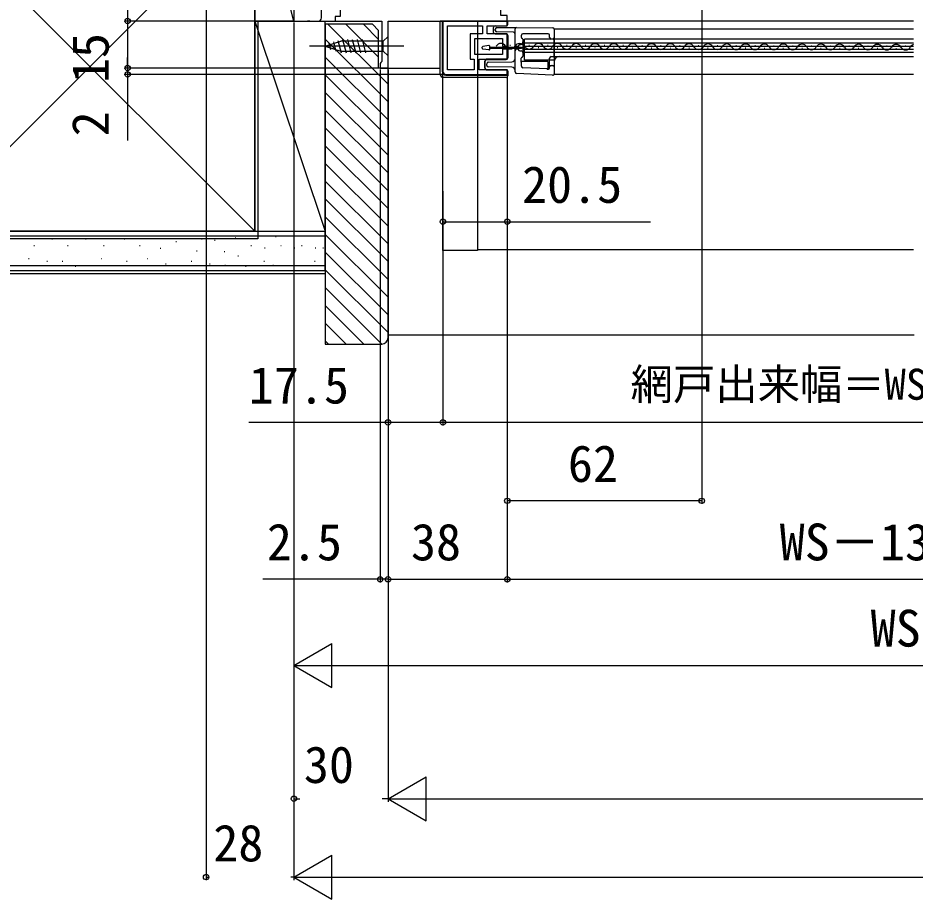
# Model space of a CAD drawing. Units: millimetres, scale not verified. Extents: x -700 to 700, y -1043 to 1036.
# Drawn here: x -413.5 to -127.5, y -537 to -256 of the extents above; entities that cross this region are included whole.
import ezdxf
from ezdxf.enums import TextEntityAlignment as Align

# ---------------------------------------------------------------- set-up
doc = ezdxf.new("R2010")
doc.units = ezdxf.units.MM
doc.header["$LTSCALE"] = 6
for name, color, linetype in [('0-2_YKK_11', 7, 'Continuous'), ('0-4_YKK_12', 2, 'Continuous'), ('0-5_YKK_13', 4, 'Continuous'), ('0-7_YKK_D', 6, 'Continuous'), ('0-9_YSS_K', 3, 'Continuous'), ('0-A_YSS_KE', 3, 'Continuous')]:
    doc.layers.add(name, color=color, linetype=linetype)
doc.styles.add('ＭＳ ゴシック', font='')
doc.styles.get('ＭＳ ゴシック').set_extended_font_data('MS Gothic')

msp = doc.modelspace()

# ---------------------------------------------------------------- linework, layer by layer
at = {"layer": '0-2_YKK_11'}
for points in [[(-325.507, -143), (-325.507, -203.6), (-353.507, -203.6), (-353.507, -207), (-351.607, -207), (-351.107, -206.5), (-350.607, -206), (-325.507, -206), (-325.507, -257), (-321.265, -257), (-321.082, -256.88), (-320.532, -256.88), (-320.348, -257), (-317.707, -257)], [(-316.707, -256), (-316.707, -253.1), (-310.707, -253.1), (-310.707, -255.5), (-312.307, -255.5), (-312.307, -257), (-297.507, -257), (-297.507, -269.908), (-297.757, -270.204), (-298.007, -270.5), (-298.007, -272), (-295.507, -272), (-295.507, -257), (-257.507, -257), (-257.507, -255.2), (-259.507, -255.2), (-259.507, -247), (-262.807, -247)], [(-257.507, -257), (-278.007, -257), (-278.007, -273)], [(-277.007, -274), (-257.507, -274), (-257.507, -272.5), (-266.507, -272.5), (-266.507, -269.2), (-257.507, -269.2), (-257.507, -265.95), (-259.007, -265.95), (-259.007, -267.7), (-267.807, -267.7), (-267.807, -262.6), (-259.007, -262.6), (-259.007, -265.05), (-257.507, -265.05), (-257.507, -261.1), (-263.907, -261.1), (-263.907, -258.5), (-257.507, -258.5), (-257.507, -257)]]:
    msp.add_lwpolyline(points, dxfattribs=at)
msp.add_lwpolyline([(-276.507, -272.5), (-276.507, -258.5), (-265.407, -258.5), (-265.407, -261.1), (-269.307, -261.1), (-269.307, -269.2), (-268.007, -269.2), (-268.007, -272.5)], close=True, dxfattribs=at)
for centre, start, end in [((-317.707, -256), 270.00001, 359.99999), ((-277.007, -273), 180.00001, 269.99999)]:
    msp.add_arc(centre, 1, start, end, dxfattribs=at)
at = {"layer": '0-4_YKK_12'}
for p, q in [((-321.265, -257), (-320.348, -257)), ((-317.707, -257), (-311.807, -257)), ((-128.004, -257), (-258.007, -257)), ((-242.507, -259.47), (-128.004, -259.47)), ((-242.507, -259.47), (-242.507, -273.97)), ((-128.004, -262.77), (-252.007, -262.77)), ((-242.507, -262.67), (-128.004, -262.67)), ((-259.637, -265.397), (-259.437, -265.398)), ((-256.635, -264.645), (-256.435, -264.645)), ((-253.637, -265.412), (-253.437, -265.412)), ((-252.007, -263.97), (-128.004, -263.97)), ((-252.007, -265.02), (-128.004, -265.02)), ((-250.635, -264.659), (-250.435, -264.66)), ((-247.637, -265.426), (-247.437, -265.427)), ((-244.635, -264.674), (-244.435, -264.674)), ((-241.637, -265.441), (-241.437, -265.441)), ((-238.635, -264.688), (-238.435, -264.688)), ((-235.637, -265.455), (-235.437, -265.456)), ((-232.635, -264.702), (-232.435, -264.703)), ((-229.637, -265.47), (-229.437, -265.47)), ((-229.637, -265.47), (-229.437, -265.47)), ((-226.635, -264.717), (-226.435, -264.717)), ((-223.637, -265.484), (-223.437, -265.485)), ((-220.635, -264.731), (-220.435, -264.732)), ((-217.637, -265.499), (-217.437, -265.499)), ((-214.635, -264.746), (-214.435, -264.746)), ((-211.637, -265.513), (-211.437, -265.513)), ((-208.635, -264.76), (-208.435, -264.761)), ((-205.637, -265.527), (-205.437, -265.528)), ((-202.635, -264.775), (-202.435, -264.775)), ((-199.637, -265.542), (-199.437, -265.542)), ((-196.635, -264.789), (-196.435, -264.79)), ((-193.637, -265.556), (-193.437, -265.557)), ((-190.635, -264.803), (-190.435, -264.804)), ((-187.637, -265.571), (-187.437, -265.571)), ((-184.635, -264.818), (-184.435, -264.818)), ((-181.637, -265.585), (-181.437, -265.586)), ((-178.635, -264.832), (-178.435, -264.833)), ((-175.637, -265.6), (-175.437, -265.6)), ((-172.635, -264.847), (-172.435, -264.847)), ((-169.637, -265.614), (-169.437, -265.614)), ((-166.635, -264.861), (-166.435, -264.862)), ((-163.637, -265.628), (-163.437, -265.629)), ((-160.635, -264.876), (-160.435, -264.876)), ((-157.637, -265.643), (-157.437, -265.643)), ((-154.635, -264.89), (-154.435, -264.891)), ((-151.637, -265.657), (-151.437, -265.658)), ((-148.635, -264.905), (-148.435, -264.905)), ((-145.637, -265.672), (-145.437, -265.672)), ((-142.635, -264.919), (-142.435, -264.919)), ((-139.637, -265.686), (-139.437, -265.687)), ((-136.635, -264.933), (-136.435, -264.934)), ((-133.637, -265.701), (-133.437, -265.701)), ((-130.635, -264.948), (-130.435, -264.948)), ((-252.007, -265.92), (-128.004, -265.92)), ((-252.007, -266.97), (-128.004, -266.97)), ((-242.507, -268.27), (-128.004, -268.27)), ((-296.007, -272), (-278.907, -272)), ((-242.507, -273.97), (-128.004, -273.97)), ((-128.004, -330), (-267.007, -330))]:
    msp.add_line(p, q, dxfattribs=at)
msp.add_lwpolyline([(-242.476, -269.47), (-252.007, -269.47), (-252.007, -262.77)], dxfattribs=at)
for centre, radius, start, end in [((-259.538, -265.856), 1.718, 29.06471, 150.65963), ((-256.534, -264.187), 1.718, 209.06471, 330.65963), ((-253.538, -265.871), 1.718, 29.06471, 150.65963), ((-250.534, -264.201), 1.718, 209.06471, 330.65963), ((-247.538, -265.885), 1.718, 29.06471, 150.65963), ((-244.534, -264.215), 1.718, 209.06471, 330.65963), ((-241.538, -265.899), 1.718, 29.06471, 150.65963), ((-238.534, -264.23), 1.718, 209.06471, 330.65963), ((-235.538, -265.914), 1.718, 29.06471, 150.65963), ((-232.534, -264.244), 1.718, 209.06471, 330.65963), ((-229.538, -265.928), 1.718, 29.06471, 150.65963), ((-226.534, -264.259), 1.718, 209.06471, 330.65963), ((-223.538, -265.943), 1.718, 29.06471, 150.65963), ((-220.534, -264.273), 1.718, 209.06471, 330.65963), ((-217.538, -265.957), 1.718, 29.06471, 150.65963), ((-214.534, -264.288), 1.718, 209.06471, 330.65963), ((-211.538, -265.972), 1.718, 29.06471, 150.65963), ((-208.534, -264.302), 1.718, 209.06471, 330.65963), ((-205.538, -265.986), 1.718, 29.06471, 150.65963), ((-202.534, -264.316), 1.718, 209.06471, 330.65963), ((-199.538, -266), 1.718, 29.06471, 150.65963), ((-196.534, -264.331), 1.718, 209.06471, 330.65963), ((-193.538, -266.015), 1.718, 29.06471, 150.65963), ((-190.534, -264.345), 1.718, 209.06471, 330.65963), ((-187.538, -266.029), 1.718, 29.06471, 150.65963), ((-184.534, -264.36), 1.718, 209.06471, 330.65963), ((-181.538, -266.044), 1.718, 29.06471, 150.65963), ((-178.534, -264.374), 1.718, 209.06471, 330.65963), ((-175.538, -266.058), 1.718, 29.06471, 150.65963), ((-172.534, -264.389), 1.718, 209.06471, 330.65963), ((-169.538, -266.073), 1.718, 29.06471, 150.65963), ((-166.534, -264.403), 1.718, 209.06471, 330.65963), ((-163.538, -266.087), 1.718, 29.06471, 150.65963), ((-160.534, -264.417), 1.718, 209.06471, 330.65963), ((-157.538, -266.102), 1.718, 29.06471, 150.65963), ((-154.534, -264.432), 1.718, 209.06471, 330.65963), ((-151.538, -266.116), 1.718, 29.06471, 150.65963), ((-148.534, -264.446), 1.718, 209.06471, 330.65963), ((-145.538, -266.13), 1.718, 29.06471, 150.65963), ((-142.534, -264.461), 1.718, 209.06471, 330.65963), ((-139.538, -266.145), 1.718, 29.06471, 150.65963), ((-136.534, -264.475), 1.718, 209.06471, 330.65963), ((-133.538, -266.159), 1.718, 29.06471, 150.65963), ((-130.534, -264.49), 1.718, 209.06471, 330.65963), ((-127.538, -266.174), 1.718, 105.71344, 150.65963), ((-241.007, -269.77), 1.5, 90, 180)]:
    msp.add_arc(centre, radius, start, end, dxfattribs=at)
at = {"layer": '0-5_YKK_13'}
for p, q in [((-278.907, -274), (-278.907, -257)), ((-278.107, -257), (-278.907, -257)), ((-278.107, -273.2), (-278.107, -257)), ((-278.107, -273.2), (-278.107, -257)), ((-261.907, -260.6), (-261.907, -259)), ((-261.407, -258.5), (-257.807, -258.5)), ((-261.307, -259.969), (-261.307, -259.575)), ((-260.811, -259.075), (-254.511, -259.02)), ((-257.307, -258), (-257.307, -257.5)), ((-255.007, -263.633), (-255.007, -259.52)), ((-242.507, -259.62), (-242.507, -262.22)), ((-310.012, -262.9), (-308.887, -267.1)), ((-308.459, -262.9), (-307.334, -267.1)), ((-306.906, -262.9), (-305.781, -267.1)), ((-305.353, -262.9), (-304.228, -267.1)), ((-303.8, -262.9), (-302.675, -267.1)), ((-295.507, -261.9), (-297.057, -263.45)), ((-295.507, -268.1), (-295.507, -261.9)), ((-261.407, -261.1), (-257.807, -261.1)), ((-255.502, -260.515), (-260.811, -260.469)), ((-257.307, -261.6), (-257.307, -268.7)), ((-253.007, -262.22), (-253.007, -261.52)), ((-244.507, -261.02), (-252.507, -261.02)), ((-252.507, -262.811), (-252.507, -268.221)), ((-244.007, -262.22), (-244.007, -261.52)), ((-243.379, -262.72), (-243.507, -262.72)), ((-243.007, -262.72), (-243.379, -262.72)), ((-242.507, -268.62), (-242.507, -262.22)), ((-290.507, -265), (-320.507, -265)), ((-315.507, -265), (-310.591, -263.45)), ((-315.507, -265), (-310.591, -266.55)), ((-314.36, -264.061), (-313.81, -266.111)), ((-312.928, -263.61), (-312.114, -266.646)), ((-311.496, -263.158), (-310.44, -267.1)), ((-297.057, -263.45), (-310.591, -263.45)), ((-297.057, -266.55), (-297.057, -263.45)), ((-265.511, -265.638), (-265.511, -265.362)), ((-263.352, -264.798), (-265.252, -265.065)), ((-263.011, -265.905), (-263.011, -265.095)), ((-263.011, -265.3), (-253.011, -265.3)), ((-255.007, -264.546), (-255.007, -263.633)), ((-255.007, -265.342), (-255.007, -264.546)), ((-255.007, -265.697), (-255.007, -265.342)), ((-255.007, -266.494), (-255.007, -265.697)), ((-254.507, -265.044), (-254.007, -265.044)), ((-254.507, -265.044), (-254.507, -265.3)), ((-254.507, -265.7), (-254.507, -265.996)), ((-254.007, -265.02), (-254.007, -265.044)), ((-254.007, -265.044), (-254.007, -265.3)), ((-254.007, -265.7), (-254.007, -265.996)), ((-253.507, -264.52), (-253.099, -264.52)), ((-253.099, -264.52), (-253.099, -264.52)), ((-253.028, -264.52), (-253.099, -264.52)), ((-252.634, -263.633), (-252.599, -264.02)), ((-310.591, -266.55), (-297.057, -266.55)), ((-295.507, -268.1), (-297.057, -266.55)), ((-263.352, -266.202), (-265.252, -265.935)), ((-255.007, -267.406), (-255.007, -266.494)), ((-255.007, -273.19), (-255.007, -267.406)), ((-254.007, -265.996), (-254.507, -265.996)), ((-254.007, -265.996), (-254.007, -266.02)), ((-253.099, -266.52), (-253.028, -266.52)), ((-243.507, -268.32), (-243.467, -268.32)), ((-243.467, -268.32), (-242.807, -268.32)), ((-242.507, -268.62), (-242.507, -271.62)), ((-264.607, -272), (-264.607, -269.8)), ((-264.607, -269.8), (-264.607, -271.8)), ((-257.807, -269.2), (-264.107, -269.2)), ((-264.107, -269.3), (-257.807, -269.3)), ((-264.007, -271.146), (-264.007, -270.594)), ((-263.511, -270.094), (-255.998, -270.028)), ((-253.074, -270.153), (-253.074, -268.82)), ((-253.009, -270.217), (-253.074, -270.153)), ((-253.009, -271.376), (-253.009, -270.217)), ((-244.739, -269.853), (-252.774, -269.853)), ((-244.439, -272.048), (-244.439, -270.153)), ((-244.007, -271.86), (-244.007, -268.82)), ((-243.463, -271.12), (-243.379, -271.12)), ((-243.379, -271.12), (-243.007, -271.12)), ((-242.507, -271.62), (-242.507, -273.793)), ((-277.107, -274.2), (-257.307, -274.2)), ((-257.307, -274.2), (-277.107, -274.2)), ((-264.107, -272.5), (-257.807, -272.5)), ((-264.107, -272.5), (-257.807, -272.5)), ((-255.998, -271.711), (-263.511, -271.646)), ((-257.307, -274.5), (-257.307, -273)), ((-257.307, -273), (-257.307, -274.5)), ((-243.033, -274.292), (-254.533, -273.69)), ((-244.82, -272.28), (-252.535, -271.875)), ((-244.755, -272.348), (-244.82, -272.28)), ((-244.533, -272.359), (-244.755, -272.348)), ((-257.807, -275), (-277.907, -275)), ((-257.807, -275), (-277.907, -275))]:
    msp.add_line(p, q, dxfattribs=at)
for points in [[(-278.907, -274), (-278.907, -257), (-257.807, -257)], [(-254.511, -259.02), (-254.507, -259.02), (-243.002, -259.12)], [(-253.011, -265.3), (-253.011, -265.7), (-263.011, -265.7)], [(-253.507, -266.52), (-253.099, -266.52), (-253.099, -266.52)]]:
    msp.add_lwpolyline(points, dxfattribs=at)
msp.add_lwpolyline([(-278.007, -257), (-267.007, -257), (-267.007, -330.2), (-278.007, -330.2)], close=True, dxfattribs=at)
for centre, radius, start, end in [((-257.807, -257.5), 0.5, 0, 90), ((-261.407, -259), 0.5, 90, 180), ((-260.807, -259.575), 0.5, 90.5, 180), ((-260.807, -259.969), 0.5, 180, 269.5), ((-257.807, -258), 0.5, 270, 0), ((-254.507, -259.52), 0.5, 90.5, 180), ((-243.007, -259.62), 0.5, 0, 89.5), ((-261.407, -260.6), 0.5, 180, 270), ((-257.807, -261.6), 0.5, 0, 90), ((-255.507, -261.015), 0.5, 0, 89.5), ((-243.007, -262.22), 0.5, 270, 0), ((-265.211, -265.362), 0.3, 98, 180), ((-265.211, -265.638), 0.3, 180, 262), ((-263.311, -265.095), 0.3, 360, 98), ((-263.311, -265.905), 0.3, 262, 360), ((-254.508, -264.545), 0.499, 180.13251, 270.13186), ((-253.507, -265.02), 0.5, 90, 180), ((-257.807, -268.7), 0.5, 270, 0), ((-254.508, -266.495), 0.499, 89.86819, 179.86744), ((-253.507, -266.02), 0.5, 180, 270), ((-253.028, -267.02), 0.5, 359.99887, 89.99894), ((-242.807, -268.62), 0.3, 0, 90), ((-264.107, -269.7), 0.5, 90, 180), ((-264.107, -269.8), 0.5, 90, 180), ((-263.507, -270.594), 0.5, 90.5, 180), ((-263.507, -271.146), 0.5, 180, 269.5), ((-256.007, -269.028), 1, 270.5, 0), ((-252.509, -271.376), 0.5, 180.00166, 266.99834), ((-243.007, -271.62), 0.5, 0, 90), ((-277.907, -274), 1, 180, 270), ((-277.907, -274), 1, 180, 270), ((-277.107, -273.2), 1, 180, 270), ((-277.107, -273.2), 1, 180, 270), ((-264.107, -272), 0.5, 180, 270), ((-264.107, -272), 0.5, 180, 270), ((-257.807, -273), 0.5, 0, 90), ((-257.807, -273), 0.5, 0, 90), ((-256.007, -272.711), 1, 0, 89.5), ((-254.507, -273.19), 0.5, 180, 267), ((-243.007, -273.793), 0.5, 267, 0), ((-257.807, -274.5), 0.5, 270, 0), ((-257.807, -274.5), 0.5, 270, 0)]:
    msp.add_arc(centre, radius, start, end, dxfattribs=at)
for centre, major_axis, ratio, start_param, end_param in [((-252.507, -261.52), (0.354, -0.354), 0.999924, 2.3562326, 3.9269527), ((-252.707, -262.22), (0.212, 0.212), 0.999924, 2.3562326, 3.7595486), ((-252.807, -262.811), (0.212, 0.212), 0.999924, 5.4978252, 6.9011413), ((-244.507, -261.52), (-0.354, -0.354), 0.999924, 2.3562326, 3.9269527), ((-243.507, -262.22), (-0.5, 0), 0.999962, 6.2831853, 7.8539816), ((-253.099, -264.02), (0.337, 0.369), 0.999579, 3.8824251, 5.452385), ((-252.774, -268.82), (0.212, -0.212), 0.999924, 2.4108916, 3.9269527), ((-252.807, -268.221), (0.212, -0.212), 0.999924, 5.5524843, 7.0685454), ((-243.507, -268.82), (-0.5, 0), 0.999962, 4.712389, 6.2831853), ((-252.774, -270.153), (0.212, -0.212), 0.999924, 2.3562326, 3.9269527), ((-244.739, -270.153), (-0.212, -0.212), 0.999924, 2.3562326, 3.9269527), ((-243.463, -271.62), (-0.5, 0), 0.999962, 4.712389, 6.2831853), ((-244.739, -272.048), (-0.207, 0.218), 0.99992, 2.3300547, 3.9531306), ((-244.507, -271.86), (-0.344, 0.363), 0.99992, 2.3300547, 3.9531306)]:
    msp.add_ellipse(centre, major_axis=major_axis, ratio=ratio, start_param=start_param, end_param=end_param, dxfattribs=at)
at = {"layer": '0-7_YKK_D'}
for p, q in [((-378.507, -207), (-378.507, -257)), ((-353.507, -207.5), (-353.507, -531)), ((-195.506, -243), (-195.506, -411)), ((-325.984, -257), (-379.507, -257)), ((-325.984, -257), (-379.507, -257)), ((-378.507, -257), (-378.507, -271.997)), ((-325.507, -257.5), (-325.507, -463.5)), ((-325.507, -257.5), (-325.507, -531)), ((-325.507, -257.5), (-325.507, -531)), ((-325.507, -257.5), (-325.507, -506)), ((-378.507, -272), (-378.507, -268.6)), ((-298.555, -271.997), (-379.507, -271.997)), ((-298.507, -272), (-379.507, -272)), ((-278.007, -274), (-379.507, -274)), ((-378.507, -272), (-378.507, -274)), ((-378.507, -274), (-378.507, -295.073)), ((-298.007, -272.45), (-298.007, -436)), ((-295.507, -272.5), (-295.507, -506)), ((-295.507, -272.5), (-295.507, -506)), ((-295.507, -272.5), (-295.507, -436)), ((-295.507, -272.5), (-295.507, -436)), ((-257.507, -274.5), (-257.507, -436)), ((-257.507, -274.5), (-257.507, -436)), ((-257.507, -274.5), (-257.506, -322)), ((-278.007, -311.2), (-278.007, -386)), ((-278.007, -311.2), (-278.007, -386)), ((-278.007, -316), (-278.007, -322)), ((-295.507, -358.1), (-295.507, -386)), ((-257.507, -357.5), (-257.507, -411)), ((24.993, -385), (-278.007, -385)), ((-195.506, -410), (-257.507, -410)), ((-298.007, -435), (-335.443, -435)), ((-295.507, -435), (-298.007, -435)), ((-295.507, -435), (-257.507, -435)), ((-295.507, -435), (-292.107, -435)), ((-257.507, -435), (4.493, -435)), ((-325.507, -462.5), (-313.382, -455.5)), ((-313.382, -469.5), (-313.382, -455.5)), ((-325.507, -462.5), (-313.382, -469.5)), ((-325.507, -462.5), (-301.258, -462.5)), ((-311.507, -462.5), (58.496, -462.5)), ((-295.507, -505), (-283.382, -498)), ((-283.382, -512), (-283.382, -498)), ((-325.507, -505), (-323.643, -505)), ((-295.507, -505), (-297.37, -505)), ((-295.507, -505), (-283.382, -512)), ((-295.507, -505), (-271.258, -505)), ((-281.507, -505), (310.162, -505)), ((-325.507, -530), (-313.382, -523)), ((-313.382, -537), (-313.382, -523)), ((-353.507, -530), (-352.507, -530)), ((-325.507, -530), (-326.507, -530)), ((-325.507, -530), (-313.382, -537)), ((-325.507, -530), (-301.258, -530)), ((-311.507, -530), (340.162, -530))]:
    msp.add_line(p, q, dxfattribs=at)
for points in [[(-278.007, -321), (-257.506, -321), (-211.834, -321)], [(-278.007, -385), (-295.507, -385), (-339.907, -385)]]:
    msp.add_lwpolyline(points, dxfattribs=at)
for centre in [(-378.507, -257), (-378.507, -257), (-378.507, -271.997), (-378.507, -272), (-378.507, -274), (-278.007, -321), (-257.506, -321), (-295.507, -385), (-278.007, -385), (-278.007, -385), (-257.507, -410), (-195.506, -410), (-298.007, -435), (-295.507, -435), (-295.507, -435), (-257.507, -435), (-257.507, -435), (-325.507, -505), (-353.507, -530)]:
    msp.add_circle(centre, 0.85, dxfattribs=at)
at = {"layer": '0-9_YSS_K'}
for p, q in [((-338.007, -257), (-338.007, -207)), ((-325.507, -257), (-338.007, -207)), ((-325.507, -207), (-325.507, -257)), ((-338.007, -324), (-443.007, -219)), ((-338.007, -219), (-443.007, -324)), ((-338.007, -257), (-310.507, -257)), ((-338.007, -324), (-338.007, -257)), ((-338.007, -257), (-315.507, -324)), ((-315.507, -324), (-315.507, -257)), ((-314.659, -258), (-295.507, -277.153)), ((-309.003, -258), (-298.507, -268.496)), ((-303.346, -258), (-298.507, -262.839)), ((-315.507, -262.81), (-295.507, -282.81)), ((-315.507, -268.466), (-295.507, -288.466)), ((-315.507, -274.123), (-295.507, -294.123)), ((-315.507, -279.78), (-295.507, -299.78)), ((-315.507, -285.437), (-295.507, -305.437)), ((-315.507, -291.094), (-295.507, -311.094)), ((-315.507, -296.751), (-295.507, -316.751)), ((-315.507, -302.408), (-295.507, -322.408)), ((-315.507, -308.064), (-295.507, -328.064)), ((-315.507, -313.721), (-295.507, -333.721)), ((-315.507, -319.378), (-295.507, -339.378)), ((-525.507, -325.5), (-315.507, -325.5)), ((-338.007, -324), (-315.507, -324)), ((-331.19, -325.829), (-331.39, -325.829)), ((-315.507, -325.035), (-295.507, -345.035)), ((-408.207, -328.714), (-408.407, -328.714)), ((-402.438, -326.566), (-402.638, -326.566)), ((-397.493, -328.714), (-397.693, -328.714)), ((-391.724, -326.566), (-391.924, -326.566)), ((-385.955, -328.714), (-386.155, -328.714)), ((-379.43, -326.566), (-379.63, -326.566)), ((-374.485, -328.714), (-374.685, -328.714)), ((-362.947, -327.39), (-363.147, -327.39)), ((-354.705, -326.566), (-354.905, -326.566)), ((-350.614, -326.999), (-350.814, -326.999)), ((-343.988, -326.219), (-344.188, -326.219)), ((-339.046, -328.714), (-339.246, -328.714)), ((-329.51, -328.714), (-329.71, -328.714)), ((-322.869, -328.714), (-323.069, -328.714)), ((-367.892, -329.538), (-368.092, -329.538)), ((-356.354, -330.362), (-356.554, -330.362)), ((-347.496, -330.617), (-347.696, -330.617)), ((-334.698, -329.448), (-334.898, -329.448)), ((-325.162, -329.448), (-325.362, -329.448)), ((-318.521, -329.448), (-318.721, -329.448)), ((-316.123, -329.448), (-316.323, -329.448)), ((-315.507, -330.692), (-295.507, -350.692)), ((-409.855, -332.835), (-410.055, -332.835)), ((-404.086, -333.659), (-404.286, -333.659)), ((-399.141, -333.659), (-399.341, -333.659)), ((-386.779, -332.835), (-386.979, -332.835)), ((-378.606, -333.659), (-378.806, -333.659)), ((-372.013, -332.835), (-372.213, -332.835)), ((-366.244, -334.483), (-366.444, -334.483)), ((-358.002, -333.659), (-358.202, -333.659)), ((-352.233, -334.483), (-352.433, -334.483)), ((-343.167, -332.01), (-343.367, -332.01)), ((-334.926, -333.659), (-335.126, -333.659)), ((-325.389, -333.659), (-325.589, -333.659)), ((-318.748, -333.659), (-318.948, -333.659)), ((-525.507, -335), (-315.507, -335)), ((-395.021, -335.307), (-395.221, -335.307)), ((-347.306, -334.905), (-347.506, -334.905)), ((-340.695, -335.307), (-340.895, -335.307)), ((-331.97, -334.905), (-332.17, -334.905)), ((-315.507, -336.349), (-295.507, -356.349)), ((-525.507, -337.5), (-315.507, -337.5)), ((-315.507, -342.005), (-297.512, -360)), ((-315.507, -347.662), (-303.169, -360)), ((-315.507, -353.319), (-308.826, -360)), ((-295.507, -357.1), (-127.815, -357.1)), ((-315.507, -358.976), (-314.483, -360))]:
    msp.add_line(p, q, dxfattribs=at)
at = {"layer": '0-A_YSS_KE'}
for p, q in [((-337.007, -257), (-337.007, -326.5)), ((-525.507, -324), (-315.507, -324)), ((-315.507, -336.5), (-315.507, -324)), ((-337.007, -326.5), (-525.507, -326.5)), ((-525.507, -336.5), (-315.507, -336.5))]:
    msp.add_line(p, q, dxfattribs=at)
for points in [[(-443.007, -219), (-338.007, -219), (-338.007, -324), (-443.007, -324)], [(-315.507, -258), (-315.507, -360), (-297.507, -360)], [(-295.507, -358), (-295.507, -272), (-298.507, -272), (-298.507, -260), (-300.507, -258), (-315.507, -258)]]:
    msp.add_lwpolyline(points, dxfattribs=at)
msp.add_arc((-297.507, -358), 2, 270.00001, 359.99999, dxfattribs=at)

# ---------------------------------------------------------------- texts
at = {"layer": '0-7_YKK_D', "style": 'ＭＳ ゴシック'}
for s, p in [('15', (-381.007, -276.771)), ('2', (-381.007, -293.755))]:
    msp.add_text(s, height=11.73, rotation=90, dxfattribs=at).set_placement(p, align=Align.BOTTOM_LEFT)
for s, height, p in [('20.5', 11.73, (-252.788, -318.5)), ('17.5', 11.73, (-339.861, -382.5)), ('網戸出来幅＝WS－95', 9.897, (-218.207, -380.736)), ('62', 11.73, (-238.188, -407.5)), ('2.5', 11.73, (-334.125, -432.5)), ('38', 11.73, (-288.188, -432.5)), ('WS－136', 11.73, (-170.688, -432.5)), ('WS', 11.73, (-141.687, -460)), ('30', 11.73, (-322.325, -503.5)), ('28', 11.73, (-351.188, -528.5))]:
    msp.add_text(s, height=height, dxfattribs=at).set_placement(p, align=Align.BOTTOM_LEFT)

doc.saveas('drawing.dxf')
